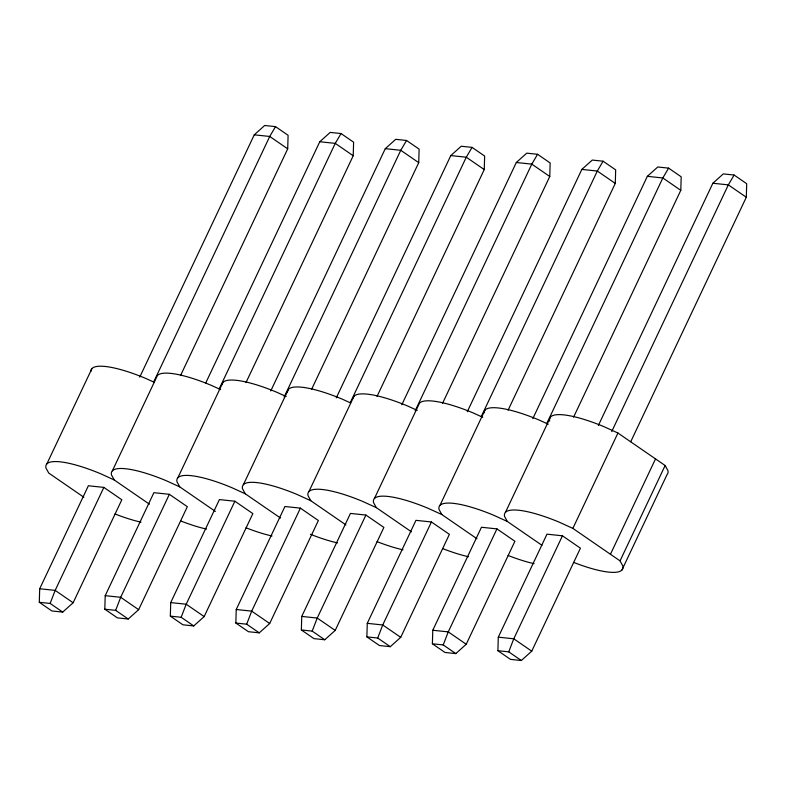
<?xml version="1.0" encoding="UTF-8"?>
<svg xmlns="http://www.w3.org/2000/svg" width="786" height="786" viewBox="0 0 786 786"><rect width="100%" height="100%" fill="white"/><g stroke="black" fill="none" stroke-linecap="round" stroke-linejoin="round"><path stroke-width="1.18" d="M39.3 602.292L39.693 588.753L88.376 485.758L103.85 487.399L121.82 499.768L73.137 602.754L62.713 612.097L51.876 610.958L39.3 602.292L50.137 603.442L62.713 612.097M104.813 609.209L105.206 595.67L153.889 492.675L169.363 494.315L187.333 506.685L138.65 609.671L128.226 619.014L117.399 617.875L104.813 609.209L115.65 610.358L128.226 619.014M170.326 616.126L170.719 602.587L219.402 499.591L234.876 501.222L252.856 513.602L204.164 616.588L193.739 625.931L182.912 624.791L170.326 616.126L181.163 617.275L193.739 625.931M235.839 623.043L236.232 609.504L284.915 506.508L300.399 508.139L318.369 520.519L269.686 623.504L259.252 632.848L248.425 631.708L235.839 623.043L246.676 624.192L259.252 632.848M180.495 375.639L287.705 148.839L288.098 135.29L275.522 126.634L264.685 125.485L254.261 134.828L139.731 377.123M301.362 629.959L301.745 616.42L350.438 513.425L365.912 515.056L383.882 527.435L335.2 630.421L324.775 639.765L313.938 638.625L301.362 629.959L312.189 631.109L324.775 639.765M246.008 382.556L353.219 155.746L353.612 142.207L341.036 133.551L330.199 132.402L319.774 141.745L205.765 382.929M366.875 636.876L367.268 623.337L415.951 520.342L431.426 521.973L449.395 534.342L400.713 637.338L390.288 646.682L379.451 645.532L366.875 636.876L377.702 638.026L390.288 646.682M311.521 389.473L418.732 162.663L419.125 149.124L406.549 140.468L395.712 139.319L385.287 148.662L270.757 390.956M432.388 643.793L432.781 630.254L481.464 527.259L496.939 528.89L514.909 541.259L466.226 644.255L455.801 653.598L444.964 652.449L432.388 643.793L443.216 644.933L455.801 653.598M377.044 396.39L484.255 169.579L484.638 156.041L472.062 147.375L461.225 146.235L450.8 155.579L336.27 397.873M497.902 650.71L498.295 637.161L546.977 534.175L562.452 535.806L580.422 548.176L531.739 651.172L521.315 660.515L510.478 659.366L497.902 650.71L508.738 651.849L521.315 660.515M442.557 403.306L549.768 176.496L550.161 162.957L537.575 154.292L526.748 153.152L516.314 162.496L401.784 404.79M508.07 410.223L615.281 183.413L615.674 169.874L603.088 161.209L592.261 160.069L581.837 169.412L467.297 411.707M573.583 417.14L680.794 190.33L681.187 176.791L668.601 168.125L657.774 166.986L647.35 176.329L532.82 418.624M630.726 441.752L746.307 197.247L746.7 183.708L734.124 175.042L723.287 173.903L712.863 183.246L598.333 425.54M50.137 603.442L55.167 590.384L103.85 487.399M115.65 610.358L120.68 597.301L169.363 494.315M181.163 617.275L186.194 604.218L234.876 501.222M246.676 624.192L251.707 611.135L300.399 508.139M312.189 631.109L317.23 618.051L365.912 515.056M377.702 638.026L382.743 624.968L431.426 521.973M443.216 644.933L448.256 631.885L496.939 528.89M508.738 651.849L513.769 638.802L562.452 535.806M46.846 463.937L91.923 368.575M153.634 382.075L269.736 136.459L275.522 126.634M112.359 470.853L157.436 375.492A65.169 15.543 25.3 0 1 211.277 385.337L220.679 389.63M219.147 388.991L335.249 143.376L341.036 133.551M177.872 477.77L222.949 382.409M284.139 397.018L400.762 150.293L406.549 140.468M243.385 484.687L288.462 389.325M350.183 402.825L466.275 157.21L472.062 147.375M308.908 491.604L353.985 396.242M415.165 410.852L531.798 164.127L537.575 154.292M374.421 498.52L419.498 403.159A65.169 15.543 25.3 0 1 473.339 413.004L482.732 417.287M481.209 416.659L597.311 171.043L603.088 161.209M439.934 505.437L485.011 410.076M546.722 423.575L662.824 177.96L668.601 168.125M505.447 512.354L550.524 416.993M611.714 431.593L728.337 184.877L734.124 175.042M573.603 562.383A65.169 15.543 25.3 0 0 622.826 565.93L620.056 560.88L572.856 528.389L617.934 433.027L604.365 426.837A65.169 15.543 25.3 0 0 549.65 421.06M610.447 554.268L655.524 458.906M620.056 560.88L665.133 465.518L617.934 433.027M621.952 570.007L667.029 474.646A65.169 15.543 25.3 0 0 667.904 470.568L665.133 465.518M254.261 134.828L269.736 136.459L287.705 148.839M319.774 141.745L335.249 143.376L353.219 155.746M385.287 148.662L400.762 150.293L418.732 162.663M450.8 155.579L466.275 157.21L484.255 169.579M516.314 162.496L531.798 164.127L549.768 176.496M581.837 169.412L597.311 171.043L615.281 183.413M647.35 176.329L662.824 177.96L680.794 190.33M712.863 183.246L728.337 184.877L746.307 197.247M39.693 588.753L55.167 590.384L73.137 602.754M105.206 595.67L120.68 597.301L138.65 609.671M170.719 602.587L186.194 604.218L204.164 616.588M236.232 609.504L251.707 611.135L269.686 623.504M301.745 616.42L317.23 618.051L335.2 630.421M367.268 623.337L382.743 624.968L400.713 637.338M432.781 630.254L448.256 631.885L466.226 644.255M498.295 637.161L513.769 638.802L531.739 651.172M548.245 424.204L538.852 419.921A65.169 15.543 25.3 0 0 483.97 412.955M417.219 410.371L407.826 406.087A65.169 15.543 25.3 0 0 353.042 398.04M350.664 402.982L342.313 399.17A65.169 15.543 25.3 0 0 287.43 392.214M286.192 396.547L276.79 392.253A65.169 15.543 25.3 0 0 222.006 384.216M572.856 528.389L559.288 522.199A65.169 15.543 25.3 0 0 504.573 516.422L507.343 521.472L541.967 545.307M507.343 521.472L493.775 515.282A65.169 15.543 25.3 0 0 439.06 509.505L441.83 514.555L476.974 538.754M154.115 382.232L145.764 378.42A65.169 15.543 25.3 0 0 90.891 371.464M441.83 514.555L428.262 508.365A65.169 15.543 25.3 0 0 373.546 502.588L376.317 507.638L411.461 531.837M376.317 507.638L362.749 501.448A65.169 15.543 25.3 0 0 308.033 495.671L310.804 500.731L345.948 524.92M310.804 500.731L297.236 494.532A65.169 15.543 25.3 0 0 242.52 488.754L245.291 493.814L280.435 518.003M245.291 493.814L231.713 487.615A65.169 15.543 25.3 0 0 176.997 481.838L179.778 486.898L215.384 511.401M179.778 486.898L166.2 480.698A65.169 15.543 25.3 0 0 111.484 474.921L114.255 479.981L149.409 504.17M114.255 479.981L100.687 473.781A65.169 15.543 25.3 0 0 45.971 468.004L48.742 473.064L83.886 497.253M140.989 522.159A65.169 15.543 25.3 0 1 115.002 513.965M206.502 529.076A65.169 15.543 25.3 0 1 180.515 520.882M534.077 563.66A65.169 15.543 25.3 0 1 508.09 555.466M272.015 535.993A65.169 15.543 25.3 0 1 246.028 527.799M468.564 556.743A65.169 15.543 25.3 0 1 442.567 548.549M337.528 542.91A65.169 15.543 25.3 0 1 310.441 534.284M403.041 549.827A65.169 15.543 25.3 0 1 377.054 541.633"/></g></svg>
